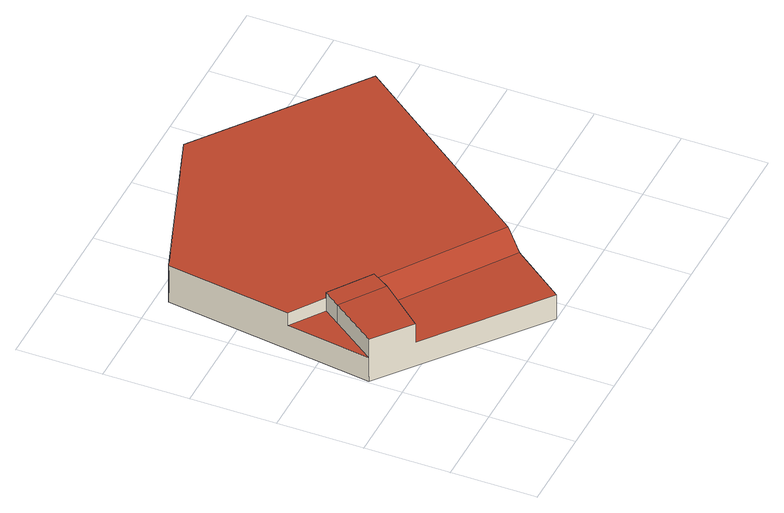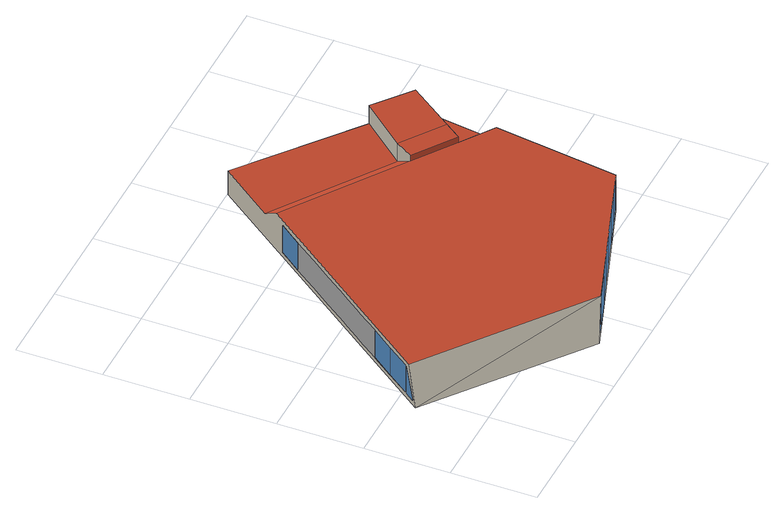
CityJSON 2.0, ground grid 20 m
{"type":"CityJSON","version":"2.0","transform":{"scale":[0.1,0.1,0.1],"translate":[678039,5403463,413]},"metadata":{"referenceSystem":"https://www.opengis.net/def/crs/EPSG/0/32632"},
"CityObjects":{
"building1":{"type":"Building","attributes":{"measuredHeight":11.46},"geometry":[{"type":"MultiSurface","lod":"3","boundaries":[[[0,1,2,3]],[[4,5,6,7]],[[8,4,7,9]],[[0,10,11,1]],[[12,3,2,8]],[[13,14,15,16]],[[17,12,8,9,18,19,20]],[[21,22,20,19],[23,24,25,26],[27,28,29,30],[31,32,33,34],[35,36,37,38],[39,40,41,42],[43,44,45,46],[47,48,49,50]],[[51,16,15,17,20,22]],[[1,4,8,2]],[[14,12,17,15]],[[4,1,11,5]],[[16,10,0,13]],[[3,12,14,13,0]],[[52,6,5,11,10,16,51]],[[9,7,6,52,53,18],[54,55,56,57],[58,59,60,61],[62,63,64,65],[66,67,68,69],[70,71,72,73],[74,75,76,77],[78,79,80,81],[82,83,84,85],[86,87,88,89]],[[19,18,53]],[[53,21,19]],[[89,86,87,88],[89,90,91,92]],[[92,91,90,89]],[[30,29,28,27],[93,94,28,95]],[[95,28,94,93]],[[24,23,26,25],[24,25,96,97]],[[97,96,25,24]],[[79,78,81,80],[98,80,99,100]],[[100,99,80,98]],[[83,82,85,84],[83,84,101,102]],[[102,101,84,83]],[[103,104,105,74],[103,74,105,104]],[[73,106,107,70],[73,70,107,106]],[[69,108,109,66],[69,66,109,108]],[[110,111,112,65],[110,65,112,111]],[[58,113,114,59],[58,59,114,113]],[[115,116,117,118],[119,57,120,121]],[[121,120,57,119]],[[43,46,45,44],[122,123,45,46]],[[46,45,123,122]],[[49,48,47,50],[124,125,126,48]],[[48,126,125,124]],[[34,33,32,31],[127,128,32,33]],[[33,32,128,127]],[[38,37,36,35],[38,35,129,130]],[[130,129,35,38]],[[131,132,40,39],[131,39,133,134]],[[134,133,39,131]],[[21,53,52,51,22]]],"semantics":{"surfaces":[{"type":"RoofSurface"},{"type":"RoofSurface","materialUncertainty":1},{"type":"WallSurface"},{"type":"Window"},{"type":"GroundSurface"}],"values":[0,0,0,0,0,0,1,2,2,2,2,2,2,2,2,2,2,2,3,3,3,3,3,3,3,3,3,3,3,3,3,3,3,3,3,3,3,3,3,3,3,3,3,3,3,4]}}]}
},
"vertices":[
[82,385,119],[181,315,119],[207,356,119],[110,424,119],[181,315,69],[91,210,69],[353,1,69],[449,129,69],[207,356,104],[478,168,104],[5,279,119],[91,210,119],[110,424,104],[82,385,69],[110,424,69],[33,477,69],[5,279,69],[33,477,104],[819,624,104],[450,902,104],[74,770,104],[484,914,4],[74,770,4],[445,900,94],[445,900,20],[470,909,20],[446,901,94],[378,877,94],[378,877,20],[444,900,20],[444,900,94],[254,833,94],[254,833,20],[314,854,20],[314,854,94],[191,811,94],[191,811,20],[251,832,20],[251,832,94],[129,789,94],[129,789,20],[189,811,20],[189,811,94],[376,876,94],[316,855,94],[316,855,20],[376,876,20],[83,773,20],[125,788,20],[125,788,94],[83,773,94],[5,279,4],[353,1,4],[835,646,4],[533,241,16],[494,190,16],[494,190,90],[533,241,90],[534,243,90],[572,294,90],[572,294,16],[534,243,16],[612,347,16],[573,296,16],[573,296,90],[612,347,90],[651,400,90],[651,400,16],[613,349,16],[613,349,90],[691,453,90],[691,453,16],[653,402,16],[653,402,90],[730,506,90],[730,506,16],[692,454,16],[692,454,90],[732,507,16],[732,507,90],[770,558,90],[770,558,16],[771,560,16],[771,560,90],[809,611,90],[809,611,16],[812,615,90],[813,616,90],[828,637,16],[812,615,16],[828,636,16],[813,616,89],[812,615,89],[443,900,93],[378,877,93],[443,900,20],[446,901,93],[445,900,93],[732,508,90],[770,558,17],[732,508,17],[809,611,17],[771,560,17],[692,455,90],[692,455,17],[730,506,17],[653,402,17],[691,453,17],[613,349,17],[651,400,17],[574,296,90],[574,296,17],[612,347,17],[534,243,17],[572,294,17],[495,190,90],[495,190,17],[533,242,17],[533,242,90],[495,191,90],[533,241,17],[495,191,17],[376,876,93],[316,855,93],[125,788,93],[84,773,93],[84,773,20],[314,854,93],[254,833,93],[191,811,21],[251,832,21],[189,810,94],[189,810,20],[129,789,21],[189,810,21]
]}
